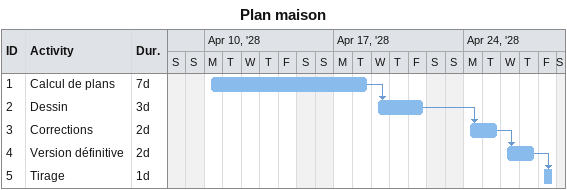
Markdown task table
Plan maison

| ID | Task | Duration | Start | Finish | Predecessors |
|---|---|---|---|---|---|
| 1 | Calcul de plans | 7d | 2028-04-10 | 2028-04-18 |  |
| 2 | Dessin | 3d | 2028-04-19 | 2028-04-21 | 1 |
| 3 | Corrections | 2d | 2028-04-24 | 2028-04-25 | 2 |
| 4 | Version définitive | 2d | 2028-04-26 | 2028-04-27 | 3 |
| 5 | Tirage | 1d | 2028-04-28 | 2028-04-28 | 4 |
